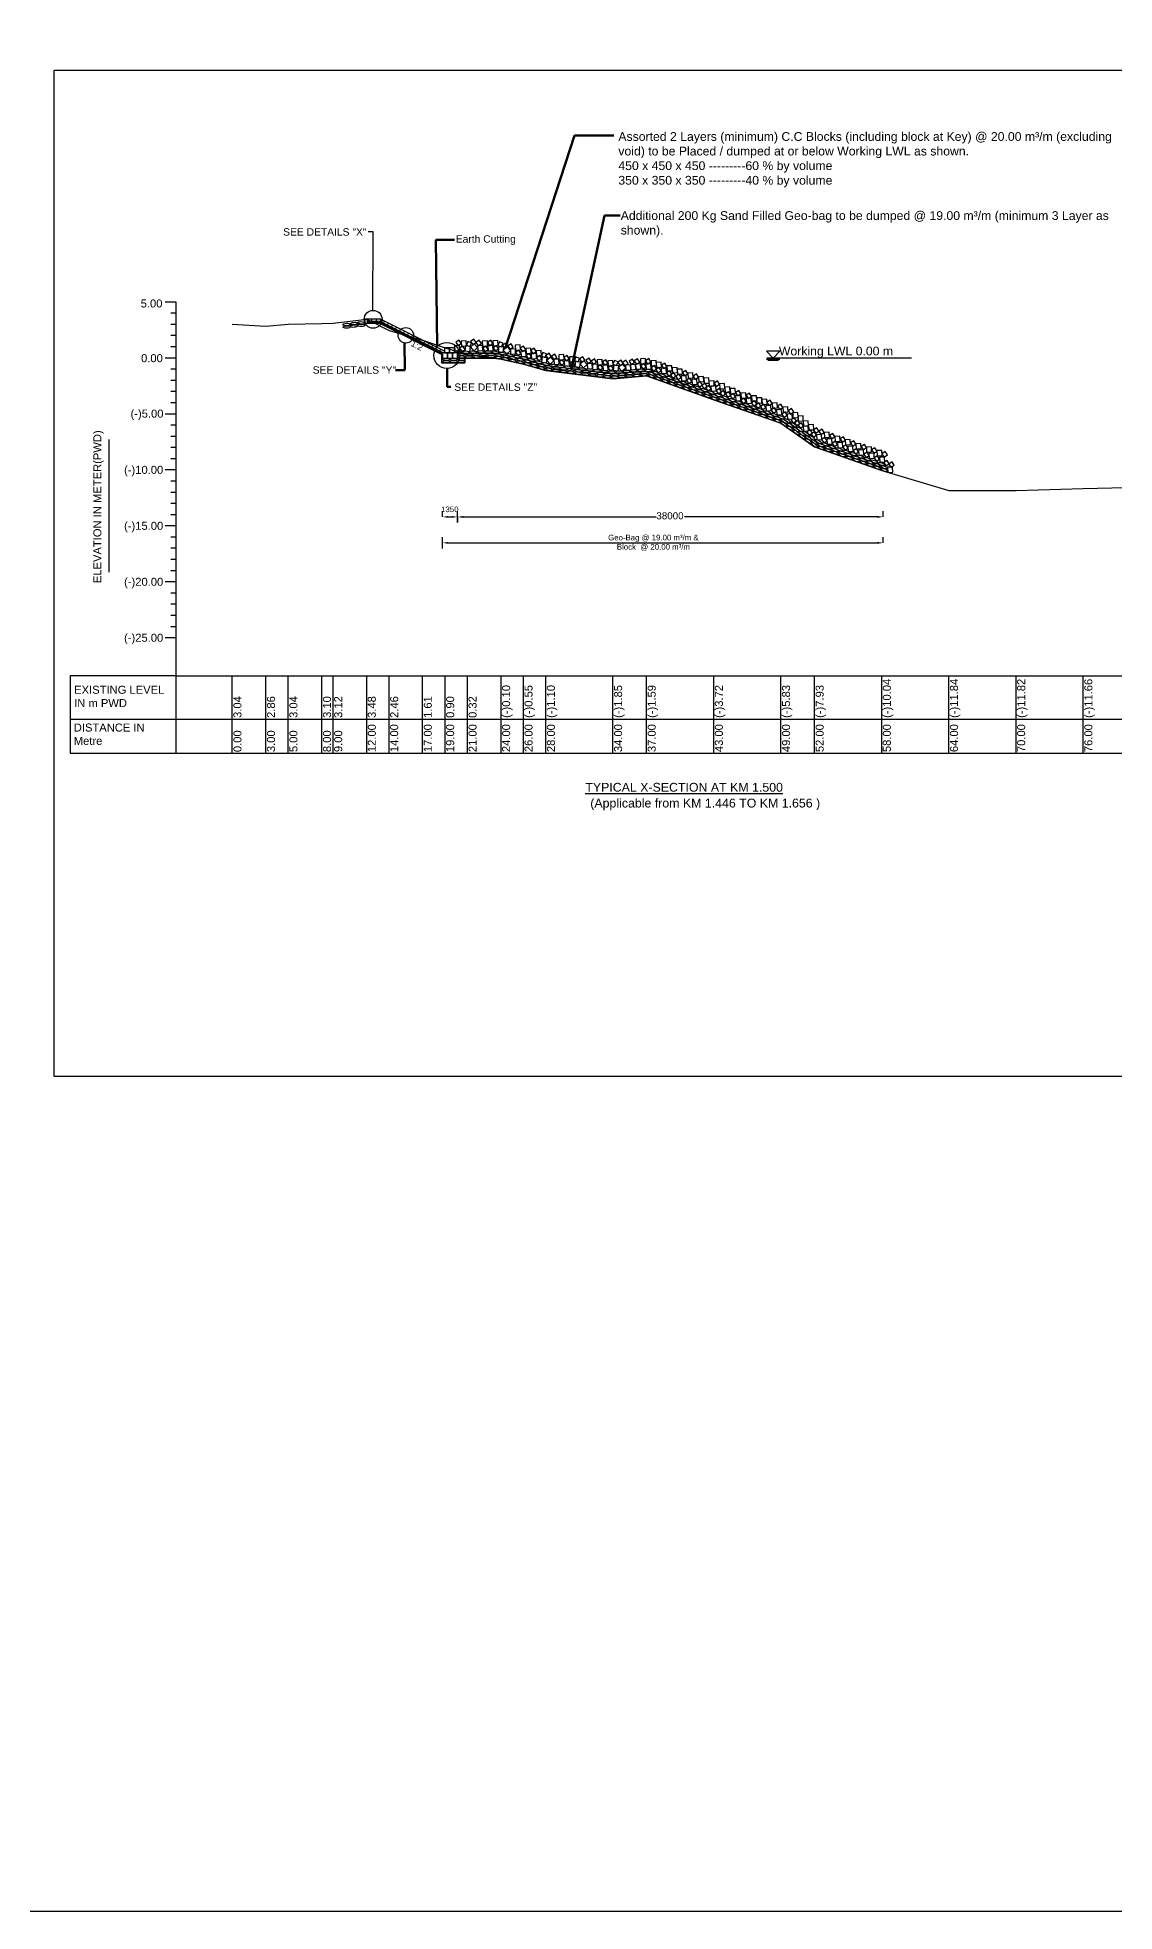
# Model space of a CAD drawing. Header units: inches. Extents: x 89000 to 1304432, y -10828 to 220529.
# Drawn here: x 648121 to 657741, y 64746 to 81487 of the extents above; entities that cross this region are included whole.
import ezdxf

# ---------------------------------------------------------------- set-up
doc = ezdxf.new("R2010")
doc.units = ezdxf.units.IN
doc.header["$LTSCALE"] = 7
doc.header["$MEASUREMENT"] = 0
doc.layers.add('LINE', color=7, linetype='Continuous')
doc.styles.get("Standard").update_dxf_attribs({"font": 'arial.ttf'})
doc.dimstyles.get("Standard").update_dxf_attribs({"dimtxt": 0.18, "dimasz": 0.18, "dimexe": 0.18, "dimexo": 0.0625, "dimgap": 0.09, "dimtad": 0, "dimtih": 1, "dimtoh": 1, "dimdec": 4, "dimzin": 0, "dimdsep": 46, "dimtxsty": 'Standard', "dimcen": 0.09, "dimadec": 0, "dimazin": 0, "dimtfac": 1, "dimtdec": 4, "dimtofl": 0, "dimtmove": 0, "dimatfit": 3, "dimfxl": 1, "dimtolj": 1, "dimtzin": 0, "dimarcsym": 0})

msp = doc.modelspace()

# ---------------------------------------------------------------- linework, layer by layer
at = {"color": 0, "lineweight": -2}
for p, q in [((649361.44797, 79123.78536), (649261.44797, 79123.78536)), ((649361.44797, 79023.78536), (649311.44797, 79023.78536)), ((649361.44797, 75093.40385), (649361.44797, 79123.78536)), ((649361.44797, 78923.78536), (649311.44797, 78923.78536)), ((649361.44797, 78823.78536), (649311.44797, 78823.78536)), ((649361.44797, 78723.78536), (649311.44797, 78723.78536)), ((649361.44797, 78623.78536), (649261.44797, 78623.78536)), ((649361.44797, 78523.78536), (649311.44797, 78523.78536)), ((649361.44797, 78423.78536), (649311.44797, 78423.78536)), ((649361.44797, 78323.78536), (649311.44797, 78323.78536)), ((649361.44797, 78223.78536), (649311.44797, 78223.78536)), ((649361.44797, 78123.78536), (649261.44797, 78123.78536)), ((649361.44797, 78023.78536), (649311.44797, 78023.78536)), ((649361.44797, 77923.78536), (649311.44797, 77923.78536)), ((649361.44797, 77823.78536), (649311.44797, 77823.78536)), ((649361.44797, 77723.78536), (649311.44797, 77723.78536)), ((649361.44797, 77623.78536), (649261.44797, 77623.78536)), ((649361.44797, 77523.78536), (649311.44797, 77523.78536)), ((649361.44797, 77423.78536), (649311.44797, 77423.78536)), ((649361.44797, 77323.78536), (649311.44797, 77323.78536)), ((649361.44797, 77223.78536), (649311.44797, 77223.78536)), ((649361.44797, 77123.78536), (649261.44797, 77123.78536)), ((649361.44797, 77023.78536), (649311.44797, 77023.78536)), ((649361.44797, 76923.78536), (649311.44797, 76923.78536)), ((649361.44797, 76823.78536), (649311.44797, 76823.78536)), ((649361.44797, 76723.78536), (649311.44797, 76723.78536)), ((649361.44797, 76623.78536), (649261.44797, 76623.78536)), ((649361.44797, 76523.78536), (649311.44797, 76523.78536)), ((649361.44797, 76423.78536), (649311.44797, 76423.78536)), ((649361.44797, 76323.78536), (649311.44797, 76323.78536)), ((649361.44797, 76223.78536), (649311.44797, 76223.78536)), ((649361.44797, 76123.78536), (649261.44797, 76123.78536)), ((649361.44797, 75784.48645), (658961.44797, 75784.48645)), ((649861.44797, 75093.40385), (649861.44797, 75784.48645)), ((650161.44797, 75093.40385), (650161.44797, 75784.48645)), ((650361.44797, 75093.40385), (650361.44797, 75784.48645)), ((650661.44797, 75093.40385), (650661.44797, 75784.48645)), ((650761.44797, 75093.40385), (650761.44797, 75784.48645)), ((651061.44797, 75093.40385), (651061.44797, 75784.48645)), ((651261.44797, 75093.40385), (651261.44797, 75784.48645)), ((651561.44797, 75093.40385), (651561.44797, 75784.48645)), ((651761.44797, 75093.40385), (651761.44797, 75784.48645)), ((651961.44797, 75093.40385), (651961.44797, 75784.48645)), ((652261.44797, 75093.40385), (652261.44797, 75784.48645)), ((652461.44797, 75093.40385), (652461.44797, 75784.48645)), ((652661.44797, 75093.40385), (652661.44797, 75784.48645)), ((653261.44797, 75093.40385), (653261.44797, 75784.48645)), ((653561.44797, 75093.40385), (653561.44797, 75784.48645)), ((654161.44797, 75093.40385), (654161.44797, 75784.48645)), ((654761.44797, 75093.40385), (654761.44797, 75784.48645)), ((655061.44797, 75093.40385), (655061.44797, 75784.48645)), ((655661.44797, 75093.40385), (655661.44797, 75784.48645)), ((656261.44797, 75093.40385), (656261.44797, 75784.48645)), ((656861.44797, 75093.40385), (656861.44797, 75784.48645)), ((657461.44797, 75093.40385), (657461.44797, 75784.48645)), ((648413.40501, 75398.78536), (658961.44797, 75398.78536)), ((648413.40501, 75093.40385), (658961.44797, 75093.40385))]:
    msp.add_line(p, q, dxfattribs=at)
at = {"color": 0, "linetype": 'Continuous', "lineweight": -3, "ltscale": 0.5}
for p, q in [((649861.44797, 78927.38536), (650161.44797, 78909.38536)), ((650161.44797, 78909.38536), (650361.44797, 78927.38536)), ((650361.44797, 78927.38536), (650661.44797, 78933.38536)), ((650661.44797, 78933.38536), (650761.44797, 78935.38536)), ((650761.44797, 78935.38536), (651061.44797, 78971.38536)), ((651185.67207, 78971.38536), (651045.67207, 78971.38536)), ((651045.67207, 78971.38536), (651045.67207, 78931.38536)), ((651178.12272, 78931.38536), (651045.67207, 78931.38536)), ((651061.44797, 78971.38536), (651261.44797, 78869.38536)), ((651065.67207, 78971.38536), (651065.67207, 78931.38536)), ((651185.67207, 78951.38536), (651065.67207, 78951.38536)), ((651178.59003, 78941.38536), (651065.67207, 78941.38536)), ((651105.67207, 78971.38536), (651105.67207, 78951.38536)), ((651145.67207, 78971.38536), (651145.67207, 78951.38536)), ((651728.62585, 78656.13379), (651178.12272, 78931.38536)), ((651738.62585, 78661.36745), (651178.59003, 78941.38536)), ((651746.15071, 78668.78536), (651180.95071, 78951.38536)), ((651756.94594, 78685.74843), (651185.67207, 78971.38536)), ((651185.67207, 78971.38536), (651185.67207, 78951.38536)), ((651212.86923, 78935.4261), (651221.8135, 78953.31465)), ((651248.64632, 78917.53756), (651257.59059, 78935.4261)), ((651261.44797, 78869.38536), (651561.44797, 78784.38536)), ((651284.42341, 78899.64901), (651293.36768, 78917.53756)), ((651320.20049, 78881.76047), (651329.14477, 78899.64901)), ((651355.97758, 78863.87193), (651364.92185, 78881.76047)), ((651391.75467, 78845.98338), (651400.69894, 78863.87193)), ((651427.53176, 78828.09484), (651436.47603, 78845.98338)), ((651463.30884, 78810.2063), (651472.25312, 78828.09484)), ((651499.08593, 78792.31775), (651508.0302, 78810.2063)), ((651534.86302, 78774.42921), (651543.80729, 78792.31775)), ((651561.44797, 78784.38536), (651761.44797, 78713.78536)), ((651570.64011, 78756.54066), (651579.58438, 78774.42921)), ((651606.41719, 78738.65212), (651615.36147, 78756.54066)), ((651642.19428, 78720.76358), (651651.13855, 78738.65212)), ((651677.97137, 78702.87503), (651686.91564, 78720.76358)), ((651713.74846, 78684.98649), (651722.69273, 78702.87503)), ((651761.44797, 78713.78536), (651961.44797, 78655.78536)), ((654691.38814, 78623.78536), (654631.38814, 78683.78536)), ((654751.38814, 78683.78536), (654631.38814, 78683.78536)), ((654691.38814, 78623.78536), (654751.38814, 78683.78536)), ((651728.62585, 78579.45889), (651937.86616, 78579.45889)), ((651738.62585, 78623.78536), (652190.0194, 78623.78536)), ((651937.86616, 78623.72912), (651937.86616, 78579.45889)), ((651961.44797, 78655.78536), (652261.44797, 78613.78536)), ((652261.44797, 78613.78536), (652461.44797, 78568.78536)), ((652461.44797, 78568.78536), (652661.44797, 78513.78536)), ((654631.38814, 78613.78536), (654751.38814, 78613.78536)), ((655928.77692, 78623.78536), (654634.31007, 78623.78536)), ((654643.38814, 78603.78536), (654739.38814, 78603.78536)), ((652661.44797, 78513.78536), (653261.44797, 78438.78536)), ((653261.44797, 78438.78536), (653561.44797, 78464.78536)), ((653561.44797, 78464.78536), (654161.44797, 78251.78536)), ((654161.44797, 78251.78536), (654761.44797, 78040.78536)), ((654761.44797, 78040.78536), (655061.44797, 77830.78536)), ((655061.44797, 77830.78536), (655661.44797, 77619.78536)), ((655661.44797, 77619.78536), (656261.44797, 77439.78536)), ((656261.44797, 77439.78536), (656861.44797, 77441.78536)), ((656861.44797, 77441.78536), (657461.44797, 77457.78536)), ((657461.44797, 77457.78536), (658161.44797, 77475.78536))]:
    msp.add_line(p, q, dxfattribs=at)
at = {"color": 0, "lineweight": -3, "ltscale": 0.5}
for p, q in [((651728.62585, 78656.13379), (651728.62585, 78579.45889)), ((651738.62585, 77204.38655), (651738.62585, 77254.38655)), ((651788.62585, 77204.38655), (651823.62585, 77204.38655)), ((651873.62585, 77154.38655), (651873.62585, 77254.38655)), ((651873.62585, 77204.38655), (651873.62585, 77154.38655)), ((651923.62585, 77204.38655), (653647.14797, 77204.38655)), ((655623.62585, 77204.38655), (653900.10374, 77204.38655)), ((655673.62585, 77204.38655), (655673.62585, 77254.38655)), ((651738.62585, 76922.65456), (651738.62585, 77022.65456)), ((655673.62585, 76972.65456), (655673.62585, 77022.65456)), ((651788.62585, 76972.65456), (655623.62585, 76972.65456))]:
    msp.add_line(p, q, dxfattribs=at)
msp.add_lwpolyline([(511349.81128, 94069.37911), (898900.38777, 94069.37911), (898900.38777, 64746.17907), (511349.81128, 64746.17907)], close=True, dxfattribs=at)
at = {"color": 0, "linetype": 'Continuous', "lineweight": -3, "ltscale": 0.5}
for points in [[(651756.94594, 78668.78536), (651801.94594, 78668.78536), (651801.94594, 78713.78536), (651756.94594, 78713.78536)], [(651801.94594, 78668.78536), (651846.94594, 78668.78536), (651846.94594, 78713.78536), (651801.94594, 78713.78536)], [(651738.62585, 78623.78536), (651783.62585, 78623.78536), (651783.62585, 78668.78536), (651738.62585, 78668.78536)], [(651783.62585, 78623.78536), (651828.62585, 78623.78536), (651828.62585, 78668.78536), (651783.62585, 78668.78536)], [(651828.62585, 78623.78536), (651873.62585, 78623.78536), (651873.62585, 78668.78536), (651828.62585, 78668.78536)]]:
    msp.add_lwpolyline(points, close=True, dxfattribs=at)
for points in [[(651848.0751, 78688.50043), (651893.00568, 78690.99913), (651890.50698, 78735.9297), (651845.57641, 78733.43101), (651848.0751, 78688.50043)], [(651876.12646, 78735.12997), (651905.7788, 78753.72402), (651887.18475, 78783.37636), (651857.53241, 78764.78231), (651876.12646, 78735.12997)], [(651910.6073, 78682.7019), (651940.25964, 78701.29596), (651921.66558, 78730.9483), (651892.01324, 78712.35424), (651910.6073, 78682.7019)], [(651907.94179, 78730.20736), (651952.87236, 78732.70605), (651950.37367, 78777.63663), (651905.44309, 78775.13793), (651907.94179, 78730.20736)], [(651989.48223, 78726.42377), (651944.86358, 78732.26976), (651939.01759, 78687.6511), (651983.63624, 78681.80511), (651989.48223, 78726.42377)], [(651952.8506, 78739.60154), (651985.51035, 78727.01819), (651998.0937, 78759.67794), (651965.43395, 78772.26129), (651952.8506, 78739.60154)], [(652052.23277, 78716.81184), (652021.88403, 78750.03765), (651988.65823, 78719.68891), (652019.00697, 78686.46311), (652052.23277, 78716.81184)], [(652008.43313, 78743.26769), (652038.08547, 78761.86174), (652019.49141, 78791.51408), (651989.83908, 78772.92003), (652008.43313, 78743.26769)], [(652056.347, 78734.0156), (652085.99934, 78752.60965), (652067.40528, 78782.26199), (652037.75295, 78763.66794), (652056.347, 78734.0156)], [(652053.91939, 78688.35965), (652098.84997, 78690.85834), (652096.35127, 78735.78892), (652051.4207, 78733.29022), (652053.91939, 78688.35965)], [(652096.94529, 78728.58664), (652141.87587, 78731.08533), (652139.37718, 78776.01591), (652094.4466, 78773.51722), (652096.94529, 78728.58664)], [(652116.21209, 78681.18456), (652145.86443, 78699.77861), (652127.27038, 78729.43095), (652097.61804, 78710.8369), (652116.21209, 78681.18456)], [(652159.11814, 78733.8664), (652188.77048, 78752.46045), (652170.17642, 78782.11279), (652140.52409, 78763.51874), (652159.11814, 78733.8664)], [(652146.75497, 78688.06079), (652191.68554, 78690.55948), (652189.18685, 78735.49006), (652144.25627, 78732.99137), (652146.75497, 78688.06079)], [(652189.89158, 78733.47016), (652234.82215, 78735.96885), (652232.32346, 78780.89943), (652187.39288, 78778.40074), (652189.89158, 78733.47016)], [(652208.71233, 78686.64262), (652238.36467, 78705.23667), (652219.77061, 78734.88901), (652190.11827, 78716.29496), (652208.71233, 78686.64262)], [(652234.41716, 78735.08921), (652267.07691, 78722.50586), (652279.66026, 78755.16561), (652247.00051, 78767.74896), (652234.41716, 78735.08921)], [(652285.44361, 78719.74212), (652240.82495, 78725.58811), (652234.97896, 78680.96945), (652279.59762, 78675.12346), (652285.44361, 78719.74212)], [(652292.2152, 78709.74072), (652321.86754, 78728.33477), (652303.27349, 78757.98711), (652273.62115, 78739.39306), (652292.2152, 78709.74072)], [(652345.49961, 78691.48761), (652315.15087, 78724.71341), (652281.92507, 78694.36467), (652312.27381, 78661.13887), (652345.49961, 78691.48761)], [(652340.85959, 78702.32942), (652370.51193, 78720.92347), (652351.91788, 78750.57581), (652322.26554, 78731.98176), (652340.85959, 78702.32942)], [(652347.09043, 78659.51548), (652392.021, 78662.01418), (652389.52231, 78706.94475), (652344.59173, 78704.44606), (652347.09043, 78659.51548)], [(652389.94867, 78694.53298), (652434.87924, 78697.03168), (652432.38055, 78741.96225), (652387.44997, 78739.46356), (652389.94867, 78694.53298)], [(652409.21547, 78647.1309), (652438.86781, 78665.72495), (652420.27375, 78695.37729), (652390.62142, 78676.78324), (652409.21547, 78647.1309)], [(652452.4114, 78682.37141), (652482.06374, 78700.96547), (652463.46969, 78730.61781), (652433.81735, 78712.02375), (652452.4114, 78682.37141)], [(652440.48671, 78636.88197), (652485.41728, 78639.38067), (652482.91859, 78684.31124), (652437.98801, 78681.81255), (652440.48671, 78636.88197)], [(652484.50786, 78664.51064), (652529.43844, 78667.00934), (652526.93975, 78711.93991), (652482.00917, 78709.44122), (652484.50786, 78664.51064)], [(652546.84435, 78662.59689), (652576.49668, 78681.19094), (652557.90263, 78710.84328), (652528.25029, 78692.24923), (652546.84435, 78662.59689)], [(652578.58509, 78644.10641), (652623.51567, 78646.6051), (652621.01697, 78691.53568), (652576.0864, 78689.03698), (652578.58509, 78644.10641)], [(652503.77466, 78617.10856), (652533.427, 78635.70261), (652514.83295, 78665.35495), (652485.18061, 78646.7609), (652503.77466, 78617.10856)], [(652534.48117, 78616.79128), (652579.41175, 78619.28997), (652576.91305, 78664.22055), (652531.98248, 78661.72185), (652534.48117, 78616.79128)], [(652597.40584, 78597.27887), (652627.05818, 78615.87292), (652608.46413, 78645.52526), (652578.81179, 78626.9312), (652597.40584, 78597.27887)], [(652622.85679, 78641.82991), (652655.51654, 78629.24656), (652668.09989, 78661.90631), (652635.44014, 78674.48966), (652622.85679, 78641.82991)], [(652673.88323, 78626.48282), (652629.26458, 78632.32881), (652623.41859, 78587.71016), (652668.03724, 78581.86417), (652673.88323, 78626.48282)], [(652680.74906, 78617.7009), (652710.4014, 78636.29495), (652691.80735, 78665.94729), (652662.15501, 78647.35324), (652680.74906, 78617.7009)], [(652734.03347, 78599.44779), (652703.68473, 78632.67359), (652670.45893, 78602.32486), (652700.80767, 78569.09905), (652734.03347, 78599.44779)], [(652729.61213, 78610.24215), (652759.26447, 78628.83621), (652740.67041, 78658.48855), (652711.01807, 78639.89449), (652729.61213, 78610.24215)], [(652735.84296, 78567.42822), (652780.77354, 78569.92691), (652778.27484, 78614.85749), (652733.34427, 78612.35879), (652735.84296, 78567.42822)], [(652778.98726, 78607.59046), (652823.91783, 78610.08915), (652821.41914, 78655.01973), (652776.48856, 78652.52103), (652778.98726, 78607.59046)], [(652798.25406, 78560.18838), (652827.9064, 78578.78243), (652809.31234, 78608.43477), (652779.66001, 78589.84071), (652798.25406, 78560.18838)], [(652841.54749, 78598.46485), (652871.19983, 78617.05891), (652852.60578, 78646.71125), (652822.95344, 78628.11719), (652841.54749, 78598.46485)], [(652828.94321, 78552.25632), (652873.87378, 78554.75501), (652871.37509, 78599.68559), (652826.44451, 78597.18689), (652828.94321, 78552.25632)], [(652874.19513, 78588.40074), (652919.12571, 78590.89943), (652916.62701, 78635.83001), (652871.69644, 78633.33131), (652874.19513, 78588.40074)], [(652891.4754, 78541.73242), (652921.12774, 78560.32647), (652902.53369, 78589.97881), (652872.88135, 78571.38476), (652891.4754, 78541.73242)], [(652917.98665, 78600.98639), (652950.6464, 78588.40304), (652963.22975, 78621.06279), (652930.57, 78633.64614), (652917.98665, 78600.98639)], [(652970.35034, 78585.45428), (652925.73168, 78591.30027), (652919.88569, 78546.68161), (652964.50435, 78540.83562), (652970.35034, 78585.45428)], [(652980.88356, 78585.68386), (653010.5359, 78604.27791), (652991.94185, 78633.93025), (652962.28951, 78615.3362), (652980.88356, 78585.68386)], [(653032.11452, 78565.38949), (653001.76578, 78598.61529), (652968.53998, 78568.26656), (652998.88871, 78535.04075), (653032.11452, 78565.38949)], [(653036.68921, 78574.08166), (653066.34155, 78592.67571), (653047.7475, 78622.32805), (653018.09516, 78603.734), (653036.68921, 78574.08166)], [(653034.26161, 78528.42571), (653079.19218, 78530.9244), (653076.69349, 78575.85498), (653031.76291, 78573.35628), (653034.26161, 78528.42571)], [(653084.06095, 78567.53256), (653113.71329, 78586.12661), (653095.11924, 78615.77895), (653065.4669, 78597.1849), (653084.06095, 78567.53256)], [(653079.63269, 78522.39303), (653124.56327, 78524.89172), (653122.06458, 78569.8223), (653077.134, 78567.3236), (653079.63269, 78522.39303)], [(653122.84445, 78563.49796), (653167.77502, 78565.99666), (653165.27633, 78610.92723), (653120.34575, 78608.42854), (653122.84445, 78563.49796)], [(653142.11124, 78516.09588), (653171.76358, 78534.68993), (653153.16953, 78564.34227), (653123.51719, 78545.74822), (653142.11124, 78516.09588)], [(653185.40468, 78559.21236), (653215.05701, 78577.80642), (653196.46296, 78607.45876), (653166.81062, 78588.8647), (653185.40468, 78559.21236)], [(653172.80039, 78513.00383), (653217.73097, 78515.50252), (653215.23227, 78560.4331), (653170.3017, 78557.93441), (653172.80039, 78513.00383)], [(653217.98486, 78554.62411), (653262.91544, 78557.1228), (653260.41675, 78602.05337), (653215.48617, 78599.55468), (653217.98486, 78554.62411)], [(653235.26513, 78507.95579), (653264.91747, 78526.54984), (653246.32342, 78556.20218), (653216.67108, 78537.60813), (653235.26513, 78507.95579)], [(653261.30093, 78569.01506), (653293.96068, 78556.4317), (653306.54403, 78589.09146), (653273.88428, 78601.67481), (653261.30093, 78569.01506)], [(653313.66461, 78553.48294), (653269.04596, 78559.32893), (653263.19997, 78514.71028), (653307.81862, 78508.86429), (653313.66461, 78553.48294)], [(653323.64985, 78556.96245), (653353.30219, 78575.5565), (653334.70813, 78605.20884), (653305.05579, 78586.61479), (653323.64985, 78556.96245)], [(653374.88081, 78536.66808), (653344.53207, 78569.89389), (653311.30626, 78539.54515), (653341.655, 78506.31934), (653374.88081, 78536.66808)], [(653365.95264, 78555.47151), (653395.60498, 78574.06556), (653377.01093, 78603.7179), (653347.35859, 78585.12385), (653365.95264, 78555.47151)], [(653376.32643, 78515.92543), (653421.257, 78518.42412), (653418.75831, 78563.3547), (653373.82773, 78560.856), (653376.32643, 78515.92543)], [(653423.30681, 78564.75581), (653452.95914, 78583.34986), (653434.36509, 78613.0022), (653404.71275, 78594.40815), (653423.30681, 78564.75581)], [(653420.8792, 78519.09986), (653465.80977, 78521.59855), (653463.31108, 78566.52913), (653418.38051, 78564.03043), (653420.8792, 78519.09986)], [(653470.20949, 78568.70411), (653499.86183, 78587.29816), (653481.26777, 78616.9505), (653451.61544, 78598.35645), (653470.20949, 78568.70411)], [(653465.78123, 78523.56458), (653510.71181, 78526.06327), (653508.21311, 78570.99385), (653463.28254, 78568.49516), (653465.78123, 78523.56458)], [(653508.1806, 78572.96129), (653553.11117, 78575.45998), (653550.61248, 78620.39055), (653505.6819, 78617.89186), (653508.1806, 78572.96129)], [(653527.4474, 78525.5592), (653557.09974, 78544.15326), (653538.50568, 78573.80559), (653508.85334, 78555.21154), (653527.4474, 78525.5592)], [(653570.76478, 78570.39138), (653600.41712, 78588.98543), (653581.82307, 78618.63777), (653552.17073, 78600.04372), (653570.76478, 78570.39138)], [(653558.1605, 78524.18285), (653603.09107, 78526.68154), (653600.59238, 78571.61211), (653555.6618, 78569.11342), (653558.1605, 78524.18285)], [(653603.71623, 78554.15311), (653648.6468, 78556.6518), (653646.14811, 78601.58237), (653601.21753, 78599.08368), (653603.71623, 78554.15311)], [(653620.9965, 78507.48478), (653650.64884, 78526.07884), (653632.05478, 78555.73118), (653602.40244, 78537.13712), (653620.9965, 78507.48478)], [(653662.3819, 78492.06932), (653692.03424, 78510.66337), (653673.44019, 78540.31571), (653643.78785, 78521.72166), (653662.3819, 78492.06932)], [(653650.69596, 78538.68917), (653695.62654, 78541.18786), (653693.12784, 78586.11844), (653648.19727, 78583.61975), (653650.69596, 78538.68917)], [(653693.83752, 78484.3934), (653738.76809, 78486.89209), (653736.2694, 78531.82267), (653691.33883, 78529.32397), (653693.83752, 78484.3934)], [(653713.49571, 78530.4142), (653743.14805, 78549.00825), (653724.554, 78578.66059), (653694.90166, 78560.06654), (653713.49571, 78530.4142)], [(653745.33338, 78508.0641), (653790.26396, 78510.56279), (653787.76527, 78555.49337), (653742.83469, 78552.99467), (653745.33338, 78508.0641)], [(653792.26765, 78491.34002), (653837.19822, 78493.83871), (653834.69953, 78538.76928), (653789.76895, 78536.27059), (653792.26765, 78491.34002)], [(653838.06175, 78478.2332), (653882.99232, 78480.7319), (653880.49363, 78525.66247), (653835.56306, 78523.16378), (653838.06175, 78478.2332)], [(653757.41604, 78461.39578), (653787.06838, 78479.98983), (653768.47432, 78509.64217), (653738.82198, 78491.04812), (653757.41604, 78461.39578)], [(653794.19458, 78443.19589), (653823.84692, 78461.78994), (653805.25287, 78491.44228), (653775.60053, 78472.84823), (653794.19458, 78443.19589)], [(653841.48419, 78431.02407), (653871.13653, 78449.61812), (653852.54248, 78479.27046), (653822.89014, 78460.67641), (653841.48419, 78431.02407)], [(653872.93981, 78418.6287), (653917.87039, 78421.12739), (653915.37169, 78466.05796), (653870.44112, 78463.55927), (653872.93981, 78418.6287)], [(653900.57407, 78465.23877), (653930.22641, 78483.83283), (653911.63236, 78513.48517), (653881.98002, 78494.89111), (653900.57407, 78465.23877)], [(653935.9315, 78396.22557), (653965.58384, 78414.81962), (653946.98979, 78444.47196), (653917.33745, 78425.87791), (653935.9315, 78396.22557)], [(653932.71115, 78444.07245), (653977.64172, 78446.57114), (653975.14303, 78491.50172), (653930.21245, 78489.00302), (653932.71115, 78444.07245)], [(653967.13169, 78386.30173), (654012.06226, 78388.80042), (654009.56357, 78433.73099), (653964.63299, 78431.2323), (653967.13169, 78386.30173)], [(653995.74799, 78433.05782), (654025.40033, 78451.65187), (654006.80628, 78481.30421), (653977.15394, 78462.71016), (653995.74799, 78433.05782)], [(654030.42278, 78364.46181), (654060.07512, 78383.05586), (654041.48107, 78412.7082), (654011.82873, 78394.11414), (654030.42278, 78364.46181)], [(654028.49584, 78411.81849), (654073.42642, 78414.31718), (654070.92773, 78459.24776), (654025.99715, 78456.74906), (654028.49584, 78411.81849)], [(654072.94984, 78349.69851), (654102.60218, 78368.29257), (654084.00813, 78397.9449), (654054.35579, 78379.35085), (654072.94984, 78349.69851)], [(654074.65166, 78398.02516), (654119.58224, 78400.52386), (654117.08354, 78445.45443), (654072.15297, 78442.95574), (654074.65166, 78398.02516)], [(654107.50888, 78330.10072), (654137.16122, 78348.69477), (654118.56717, 78378.34711), (654088.91483, 78359.75306), (654107.50888, 78330.10072)], [(654121.24816, 78373.42478), (654166.17874, 78375.92347), (654163.68004, 78420.85405), (654118.74947, 78418.35535), (654121.24816, 78373.42478)], [(654138.32977, 78327.0191), (654183.26034, 78329.5178), (654180.76165, 78374.44837), (654135.83107, 78371.94968), (654138.32977, 78327.0191)], [(654183.38923, 78370.59413), (654213.04157, 78389.18818), (654194.44751, 78418.84052), (654164.79518, 78400.24647), (654183.38923, 78370.59413)], [(654201.53702, 78303.96412), (654231.18936, 78322.55817), (654212.59531, 78352.21051), (654182.94297, 78333.61646), (654201.53702, 78303.96412)], [(654215.53828, 78347.54524), (654260.46885, 78350.04393), (654257.97016, 78394.9745), (654213.03958, 78392.47581), (654215.53828, 78347.54524)], [(654263.84979, 78319.7187), (654308.78036, 78322.21739), (654306.28167, 78367.14797), (654261.3511, 78364.64927), (654263.84979, 78319.7187)], [(654311.02114, 78305.37075), (654355.95172, 78307.86944), (654353.45302, 78352.80001), (654308.52245, 78350.30132), (654311.02114, 78305.37075)], [(654236.45928, 78284.54916), (654266.11162, 78303.14322), (654247.51756, 78332.79555), (654217.86522, 78314.2015), (654236.45928, 78284.54916)], [(654283.60911, 78273.3372), (654313.26145, 78291.93125), (654294.6674, 78321.58359), (654265.01506, 78302.98954), (654283.60911, 78273.3372)], [(654326.83883, 78259.22545), (654356.49117, 78277.8195), (654337.89712, 78307.47184), (654308.24478, 78288.87779), (654326.83883, 78259.22545)], [(654374.29994, 78286.43658), (654403.95227, 78305.03064), (654385.35822, 78334.68297), (654355.70588, 78316.08892), (654374.29994, 78286.43658)], [(654358.96511, 78240.94249), (654403.89568, 78243.44118), (654401.39699, 78288.37175), (654356.46641, 78285.87306), (654358.96511, 78240.94249)], [(654422.35201, 78217.81449), (654452.00435, 78236.40854), (654433.41029, 78266.06088), (654403.75795, 78247.46683), (654422.35201, 78217.81449)], [(654406.60467, 78264.09691), (654451.53525, 78266.59561), (654449.03656, 78311.52618), (654404.10598, 78309.02749), (654406.60467, 78264.09691)], [(654468.53972, 78262.69329), (654498.19206, 78281.28734), (654479.598, 78310.93968), (654449.94566, 78292.34563), (654468.53972, 78262.69329)], [(654453.10908, 78216.6047), (654498.03965, 78219.10339), (654495.54096, 78264.03396), (654450.61039, 78261.53527), (654453.10908, 78216.6047)], [(654516.28041, 78193.80002), (654545.93275, 78212.39408), (654527.3387, 78242.04642), (654497.68636, 78223.45236), (654516.28041, 78193.80002)], [(654500.68877, 78239.96772), (654545.61934, 78242.46641), (654543.12065, 78287.39699), (654498.19007, 78284.89829), (654500.68877, 78239.96772)], [(654551.47811, 78174.48415), (654581.13045, 78193.0782), (654562.5364, 78222.73054), (654532.88406, 78204.13649), (654551.47811, 78174.48415)], [(654547.15596, 78221.97121), (654592.08654, 78224.4699), (654589.58784, 78269.40047), (654544.65727, 78266.90178), (654547.15596, 78221.97121)], [(654597.78569, 78162.38013), (654627.43803, 78180.97418), (654608.84397, 78210.62652), (654579.19163, 78192.03247), (654597.78569, 78162.38013)], [(654592.56683, 78209.73528), (654637.4974, 78212.23397), (654634.99871, 78257.16454), (654590.06814, 78254.66585), (654592.56683, 78209.73528)], [(654629.78023, 78152.44617), (654674.7108, 78154.94486), (654672.21211, 78199.87544), (654627.28153, 78197.37675), (654629.78023, 78152.44617)], [(654654.60011, 78199.05625), (654684.25245, 78217.6503), (654665.6584, 78247.30264), (654636.00606, 78228.70859), (654654.60011, 78199.05625)], [(654686.27966, 78176.99112), (654731.21024, 78179.48981), (654728.71154, 78224.42039), (654683.78097, 78221.92169), (654686.27966, 78176.99112)], [(654749.64229, 78163.30833), (654779.29463, 78181.90238), (654760.70058, 78211.55472), (654731.04824, 78192.96067), (654749.64229, 78163.30833)], [(654781.94703, 78140.96866), (654826.8776, 78143.46735), (654824.37891, 78188.39792), (654779.44834, 78185.89923), (654781.94703, 78140.96866)], [(654692.96353, 78130.05869), (654722.61587, 78148.65274), (654704.02182, 78178.30508), (654674.36948, 78159.71103), (654692.96353, 78130.05869)], [(654724.31941, 78116.90684), (654769.24999, 78119.40554), (654766.75129, 78164.33611), (654721.82072, 78161.83742), (654724.31941, 78116.90684)], [(654787.70631, 78093.77885), (654817.35865, 78112.3729), (654798.7646, 78142.02524), (654769.11226, 78123.43119), (654787.70631, 78093.77885)], [(654819.43345, 78077.13304), (654864.36402, 78079.63174), (654861.86533, 78124.56231), (654816.93475, 78122.06362), (654819.43345, 78077.13304)], [(654845.48687, 78123.22163), (654875.13921, 78141.81569), (654856.54515, 78171.46803), (654826.89282, 78152.87397), (654845.48687, 78123.22163)], [(654870.29337, 78041.82312), (654899.9457, 78060.41717), (654881.35165, 78090.06951), (654851.69931, 78071.47545), (654870.29337, 78041.82312)], [(654868.98919, 78089.41968), (654913.91976, 78091.91838), (654911.42107, 78136.84895), (654866.49049, 78134.35026), (654868.98919, 78089.41968)], [(654900.32938, 78019.24274), (654929.98172, 78037.83679), (654911.38766, 78067.48913), (654881.73532, 78048.89507), (654900.32938, 78019.24274)], [(654916.31866, 78059.87745), (654961.24923, 78062.37615), (654958.75054, 78107.30672), (654913.81997, 78104.80803), (654916.31866, 78059.87745)], [(654932.5411, 77997.85103), (654962.19344, 78016.44508), (654943.59939, 78046.09742), (654913.94705, 78027.50337), (654932.5411, 77997.85103)], [(654962.76318, 78016.20773), (655007.69376, 78018.70643), (655005.19507, 78063.637), (654960.26449, 78061.13831), (654962.76318, 78016.20773)], [(654963.52594, 77970.28417), (655008.45651, 77972.78286), (655005.95782, 78017.71343), (654961.02725, 78015.21474), (654963.52594, 77970.28417)], [(655009.89733, 77981.17803), (655054.8279, 77983.67672), (655052.32921, 78028.60729), (655007.39863, 78026.1086), (655009.89733, 77981.17803)], [(655012.60514, 77933.95878), (655042.25748, 77952.55283), (655023.66342, 77982.20517), (654994.01108, 77963.61112), (655012.60514, 77933.95878)], [(655050.06228, 77916.33216), (655079.71462, 77934.92621), (655061.12057, 77964.57855), (655031.46823, 77945.9845), (655050.06228, 77916.33216)], [(655069.48749, 77951.76198), (655099.13983, 77970.35603), (655080.54577, 78000.00837), (655050.89343, 77981.41432), (655069.48749, 77951.76198)], [(655082.08088, 77894.13288), (655127.01145, 77896.63158), (655124.51276, 77941.56215), (655079.58219, 77939.06346), (655082.08088, 77894.13288)], [(655117.72714, 77940.94113), (655147.37948, 77959.53518), (655128.78543, 77989.18752), (655099.13309, 77970.59346), (655117.72714, 77940.94113)], [(655143.69532, 77866.08727), (655173.34766, 77884.68132), (655154.75361, 77914.33366), (655125.10127, 77895.73961), (655143.69532, 77866.08727)], [(655149.90969, 77914.90748), (655194.84026, 77917.40617), (655192.34157, 77962.33675), (655147.411, 77959.83805), (655149.90969, 77914.90748)], [(655174.64401, 77855.61586), (655219.57458, 77858.11456), (655217.07589, 77903.04513), (655172.14532, 77900.54644), (655174.64401, 77855.61586)], [(655212.62561, 77902.76307), (655242.27795, 77921.35713), (655223.68389, 77951.00947), (655194.03156, 77932.41541), (655212.62561, 77902.76307)], [(655238.03091, 77832.48787), (655267.68325, 77851.08192), (655249.0892, 77880.73426), (655219.43686, 77862.14021), (655238.03091, 77832.48787)], [(655244.97825, 77879.28135), (655289.90883, 77881.78004), (655287.41013, 77926.71062), (655242.47956, 77924.21192), (655244.97825, 77879.28135)], [(655268.56044, 77822.78305), (655313.49101, 77825.28175), (655310.99232, 77870.21232), (655266.06174, 77867.71363), (655268.56044, 77822.78305)], [(655308.50611, 77870.85329), (655338.15845, 77889.44735), (655319.5644, 77919.09969), (655289.91206, 77900.50563), (655308.50611, 77870.85329)], [(655331.52817, 77799.71242), (655361.18051, 77818.30648), (655342.58646, 77847.95881), (655312.93412, 77829.36476), (655331.52817, 77799.71242)], [(655337.74254, 77848.53263), (655382.67312, 77851.03133), (655380.17442, 77895.9619), (655335.24385, 77893.46321), (655337.74254, 77848.53263)], [(655400.45846, 77836.38823), (655430.1108, 77854.98228), (655411.51675, 77884.63462), (655381.86441, 77866.04057), (655400.45846, 77836.38823)], [(655432.81111, 77812.9065), (655477.74168, 77815.4052), (655475.24299, 77860.33577), (655430.31241, 77857.83708), (655432.81111, 77812.9065)], [(655496.33897, 77804.47845), (655525.99131, 77823.0725), (655507.39725, 77852.72484), (655477.74491, 77834.13079), (655496.33897, 77804.47845)], [(655362.47687, 77789.24102), (655407.40744, 77791.73971), (655404.90875, 77836.67029), (655359.97817, 77834.17159), (655362.47687, 77789.24102)], [(655425.86376, 77766.11303), (655455.5161, 77784.70708), (655436.92205, 77814.35942), (655407.26971, 77795.76537), (655425.86376, 77766.11303)], [(655456.39329, 77756.40821), (655501.32387, 77758.9069), (655498.82517, 77803.83748), (655453.8946, 77801.33878), (655456.39329, 77756.40821)], [(655519.8281, 77735.47567), (655549.48044, 77754.06973), (655530.88638, 77783.72207), (655501.23404, 77765.12801), (655519.8281, 77735.47567)], [(655526.77544, 77782.26915), (655571.70601, 77784.76785), (655569.20732, 77829.69842), (655524.27674, 77827.19973), (655526.77544, 77782.26915)], [(655550.35762, 77725.77086), (655595.2882, 77728.26955), (655592.78951, 77773.20013), (655547.85893, 77770.70143), (655550.35762, 77725.77086)], [(655590.3033, 77773.8411), (655619.95564, 77792.43515), (655601.36159, 77822.08749), (655571.70925, 77803.49344), (655590.3033, 77773.8411)], [(655613.32536, 77702.70023), (655642.9777, 77721.29428), (655624.38365, 77750.94662), (655594.73131, 77732.35257), (655613.32536, 77702.70023)], [(655619.53973, 77751.52044), (655664.4703, 77754.01913), (655661.97161, 77798.94971), (655617.04104, 77796.45101), (655619.53973, 77751.52044)], [(655644.27405, 77692.22882), (655689.20463, 77694.72752), (655686.70593, 77739.65809), (655641.77536, 77737.1594), (655644.27405, 77692.22882)], [(655682.25565, 77739.37603), (655711.90799, 77757.97009), (655693.31394, 77787.62243), (655663.6616, 77769.02837), (655682.25565, 77739.37603)], [(655698.67889, 77660.12604), (655728.33123, 77678.72009), (655709.73718, 77708.37243), (655680.08484, 77689.77838), (655698.67889, 77660.12604)], [(655743.94444, 77647.41183), (655773.59678, 77666.00588), (655755.00273, 77695.65822), (655725.35039, 77677.06417), (655743.94444, 77647.41183)], [(655716.42994, 77602.44444), (655761.36051, 77604.94313), (655758.86182, 77649.8737), (655713.93125, 77647.37501), (655716.42994, 77602.44444)]]:
    msp.add_lwpolyline(points, dxfattribs=at)
at = {"color": 0, "lineweight": -3, "ltscale": 0.5}
msp.add_lwpolyline([(649361.44797, 75784.48645), (648413.40501, 75784.48645), (648413.40501, 75093.40385)], dxfattribs=at)
at = {"color": 0, "linetype": 'Continuous', "lineweight": -3, "ltscale": 0.5}
for centre, radius in [((651118.82249, 78969.77649), 79.73647), ((651411.44797, 78826.88536), 68.91404), ((651777.28476, 78647.05086), 116.13597)]:
    msp.add_circle(centre, radius, dxfattribs=at)
for centre, major_axis in [((650882.11796, 78923.35776), (-33.22856, -1.76394)), ((650882.93231, 78901.19524), (-33.22856, -1.76394)), ((650947.36302, 78931.39103), (-33.06962, -3.69449)), ((650948.17737, 78909.22852), (-33.06962, -3.69449)), ((651012.33483, 78916.30137), (-33.26735, 0.72971)), ((651012.47585, 78938.09592), (-33.26735, 0.72971)), ((651879.62225, 78679.36514), (33.26605, -0.78676)), ((651945.83114, 78675.9502), (33.26605, -0.78676)), ((652012.5131, 78676.38191), (33.26605, -0.78676)), ((652080.17374, 78679.06272), (33.26605, -0.78676)), ((652146.29981, 78676.79027), (33.26605, -0.78676)), ((652210.7135, 78675.14989), (32.69933, -6.16464)), ((651772.37976, 78590.93243), (33.24721, -1.36831)), ((651772.43108, 78612.94119), (33.24721, -1.36831)), ((651838.46975, 78590.709), (33.24721, -1.36831)), ((651838.52107, 78612.71776), (33.24721, -1.36831)), ((651904.13603, 78591.07548), (-33.26735, 0.72971)), ((651904.63648, 78613.08424), (-33.26735, 0.72971)), ((651906.73759, 78655.87011), (33.26605, -0.78676)), ((651906.73759, 78634.08702), (33.26605, -0.78676)), ((651973.42553, 78655.4384), (33.26605, -0.78676)), ((651973.42553, 78633.65531), (33.26605, -0.78676)), ((652040.10749, 78655.87011), (33.26605, -0.78676)), ((652040.10749, 78634.08702), (33.26605, -0.78676)), ((652107.28909, 78655.56768), (33.26605, -0.78676)), ((652107.28909, 78633.78459), (33.26605, -0.78676)), ((652172.9338, 78635.15082), (33.26605, -0.78676)), ((652173.36493, 78656.18695), (33.26605, -0.78676)), ((652238.80853, 78627.87855), (32.69933, -6.16464)), ((652239.23966, 78650.01499), (32.69933, -6.16464)), ((652275.41, 78663.97773), (32.31333, -7.9434)), ((652303.75652, 78615.58001), (32.31333, -7.9434)), ((652304.12776, 78637.90418), (32.31333, -7.9434)), ((652340.56987, 78649.91366), (32.31333, -7.9434)), ((652368.04216, 78601.1822), (32.31333, -7.9434)), ((652368.97626, 78623.78536), (32.31333, -7.9434)), ((652404.73575, 78636.18333), (32.31333, -7.9434)), ((652432.39965, 78586.88347), (32.31333, -7.9434)), ((652433.5134, 78609.66653), (32.31333, -7.9434)), ((652469.02139, 78623.78536), (32.31333, -7.9434)), ((652496.31405, 78571.19241), (32.31333, -7.9434)), ((652497.79904, 78594.35093), (32.31333, -7.9434)), ((652532.93579, 78605.55734), (32.31333, -7.9434)), ((652559.47397, 78553.26945), (32.31333, -7.9434)), ((652560.97094, 78575.3016), (32.31333, -7.9434)), ((652595.72446, 78586.50801), (32.31333, -7.9434)), ((652623.38837, 78535.71153), (32.31333, -7.9434)), ((652626.37032, 78557.37343), (32.31333, -7.9434)), ((652660.01011, 78571.19241), (32.31333, -7.9434)), ((652688.04526, 78522.26801), (32.31333, -7.9434)), ((652690.28471, 78544.67561), (32.31333, -7.9434)), ((652725.13405, 78558.10349), (33.01724, -4.13655)), ((652753.30093, 78513.24135), (33.13088, -3.09733)), ((652755.58829, 78534.95018), (33.13088, -3.09733)), ((652791.2879, 78550.3075), (33.13088, -3.09733)), ((652818.99971, 78504.85088), (33.13088, -3.09733)), ((652821.19126, 78527.10726), (33.13088, -3.09733)), ((652857.21421, 78542.36028), (33.13088, -3.09733)), ((652886.63855, 78519.04532), (33.13088, -3.09733)), ((652922.62557, 78534.41307), (33.13088, -3.09733)), ((652951.61878, 78509.60669), (33.13088, -3.09733)), ((652987.91717, 78525.3864), (33.13088, -3.09733)), ((653053.54409, 78517.47569), (33.13088, -3.09733)), ((653118.99138, 78509.857), (33.13088, -3.09733)), ((653381.13979, 78504.78309), (33.26319, 0.8996)), ((653446.51523, 78509.75271), (33.26319, 0.8996)), ((653511.97449, 78514.89962), (33.26319, 0.8996)), ((653577.7383, 78512.23796), (32.71253, -6.09419)), ((652884.26736, 78497.27391), (33.13088, -3.09733)), ((652949.8823, 78488.71135), (33.13088, -3.09733)), ((653016.14394, 78480.14359), (33.13088, -3.09733)), ((653017.78461, 78502.06101), (33.13088, -3.09733)), ((653081.08824, 78472.23809), (33.13088, -3.09733)), ((653083.47141, 78493.88956), (33.13088, -3.09733)), ((653146.36787, 78464.33259), (33.13088, -3.09733)), ((653149.15821, 78485.80155), (33.13088, -3.09733)), ((653184.86979, 78501.89935), (33.13088, -3.09733)), ((653211.86306, 78455.97341), (33.13088, -3.09733)), ((653214.84501, 78477.36936), (33.13088, -3.09733)), ((653250.38893, 78497.19569), (33.13088, -3.09733)), ((653277.53788, 78452.709), (33.13088, -3.09733)), ((653280.79527, 78474.40741), (33.13088, -3.09733)), ((653315.8961, 78498.50979), (33.26319, 0.8996)), ((653341.23671, 78457.05807), (33.26319, 0.8996)), ((653343.70371, 78479.46046), (33.26319, 0.8996)), ((653407.60613, 78463.5556), (33.26319, 0.8996)), ((653410.07312, 78485.73375), (33.26319, 0.8996)), ((653473.01748, 78468.2019), (33.26319, 0.8996)), ((653475.53239, 78490.37485), (33.26319, 0.8996)), ((653538.36896, 78473.95373), (33.26319, 0.8996)), ((653541.00362, 78495.746), (33.26319, 0.8996)), ((653602.63395, 78462.11588), (31.07577, -11.89728)), ((653605.59395, 78484.59628), (31.07577, -11.89728)), ((653640.58615, 78491.95536), (31.07577, -11.89728)), ((653664.92154, 78439.80146), (31.07577, -11.89728)), ((653667.78383, 78462.13152), (31.07577, -11.89728)), ((653703.5444, 78469.8391), (31.07577, -11.89728)), ((653727.6283, 78417.36709), (31.07577, -11.89728)), ((653730.5864, 78439.39991), (31.07577, -11.89728)), ((653766.34697, 78447.10749), (31.07577, -11.89728)), ((653790.34704, 78394.89623), (31.07577, -11.89728)), ((653792.88597, 78417.16371), (31.07577, -11.89728)), ((653828.64655, 78424.87129), (31.07577, -11.89728)), ((653853.3532, 78372.53487), (31.07577, -11.89728)), ((653855.18554, 78395.17783), (31.07577, -11.89728)), ((653890.94612, 78402.8854), (31.07577, -11.89728)), ((653916.35936, 78350.17873), (31.07577, -11.89728)), ((653917.42524, 78373.04071), (31.07577, -11.89728)), ((653953.18581, 78380.74829), (31.07577, -11.89728)), ((653980.1799, 78351.39901), (31.07577, -11.89728)), ((654015.94048, 78359.10658), (31.07577, -11.89728)), ((654078.03646, 78336.68787), (31.07577, -11.89728)), ((653978.92241, 78328.73519), (31.07577, -11.89728)), ((654041.01839, 78306.37384), (31.07577, -11.89728)), ((654042.93456, 78329.02201), (31.07577, -11.89728)), ((654103.23413, 78283.91861), (31.07577, -11.89728)), ((654105.49761, 78306.34255), (31.07577, -11.89728)), ((654140.59951, 78314.0084), (31.07577, -11.89728)), ((654166.12053, 78261.91187), (31.07577, -11.89728)), ((654167.6894, 78284.06463), (31.07577, -11.89728)), ((654202.79129, 78291.73049), (31.07577, -11.89728)), ((654228.99496, 78239.58702), (31.07577, -11.89728)), ((654230.15664, 78262.33949), (31.07577, -11.89728)), ((654265.25853, 78270.00534), (31.07577, -11.89728)), ((654291.88136, 78216.93884), (31.07577, -11.89728)), ((654292.9113, 78239.51401), (31.07577, -11.89728)), ((654328.0132, 78247.17986), (31.07577, -11.89728)), ((654353.80968, 78195.77169), (31.07577, -11.89728)), ((654355.65399, 78218.33643), (31.07577, -11.89728)), ((654390.75589, 78226.00228), (31.07577, -11.89728)), ((654416.39668, 78174.18214), (31.07577, -11.89728)), ((654418.18111, 78196.53306), (31.07577, -11.89728)), ((654453.283, 78204.19892), (31.07577, -11.89728)), ((654481.09147, 78174.59933), (31.07577, -11.89728)), ((654516.19336, 78182.26518), (31.07577, -11.89728)), ((654479.7741, 78151.99809), (31.07577, -11.89728)), ((654542.08565, 78129.24562), (31.07577, -11.89728)), ((654543.04373, 78151.9668), (31.07577, -11.89728)), ((654578.14563, 78159.63265), (31.07577, -11.89728)), ((654605.01995, 78107.11893), (31.07577, -11.89728)), ((654605.51097, 78130.13736), (31.07577, -11.89728)), ((654640.61286, 78137.80322), (31.07577, -11.89728)), ((654666.85246, 78085.28428), (31.07577, -11.89728)), ((654668.28959, 78107.68735), (31.07577, -11.89728)), ((654703.39148, 78115.35321), (31.07577, -11.89728)), ((654729.53527, 78086.661), (31.07577, -11.89728)), ((654729.64305, 78063.41312), (31.07577, -11.89728)), ((654764.63716, 78094.32686), (31.07577, -11.89728)), ((654788.60902, 78034.83237), (27.89757, -18.13765)), ((654789.31561, 78060.48953), (27.89757, -18.13765)), ((654822.53726, 78062.73713), (27.89757, -18.13765)), ((654842.98043, 78023.20843), (27.89757, -18.13765)), ((654842.98043, 77997.08194), (27.89757, -18.13765)), ((654876.89669, 78025.84194), (27.89757, -18.13765)), ((654897.44194, 77985.38877), (26.59621, -19.99726)), ((654897.44194, 77959.26228), (26.59621, -19.99726)), ((654930.04084, 77987.03666), (26.59621, -19.99726)), ((654951.60976, 77947.31501), (26.59621, -19.99726)), ((654951.60976, 77921.18852), (26.59621, -19.99726)), ((654984.20865, 77948.96291), (26.59621, -19.99726)), ((655006.07697, 77909.40292), (26.59621, -19.99726)), ((655006.07697, 77883.27643), (26.59621, -19.99726)), ((655038.67587, 77911.05082), (26.59621, -19.99726)), ((655060.55617, 77873.15958), (26.59621, -19.99726)), ((655061.03521, 77846.34473), (26.59621, -19.99726)), ((655095.14039, 77876.85777), (28.9265, -16.44709)), ((655118.58715, 77845.09755), (31.57285, -10.50733)), ((655156.28785, 77852.18978), (31.57285, -10.50733)), ((655219.23413, 77830.23518), (31.57285, -10.50733)), ((655120.25182, 77821.51592), (31.57285, -10.50733)), ((655181.53343, 77823.14296), (31.57285, -10.50733)), ((655183.19811, 77799.56132), (31.57285, -10.50733)), ((655244.41983, 77800.75031), (31.57285, -10.50733)), ((655246.08451, 77777.16868), (31.57285, -10.50733)), ((655282.12053, 77807.84253), (31.57285, -10.50733)), ((655307.2224, 77779.19726), (31.57285, -10.50733)), ((655308.88708, 77755.61563), (31.57285, -10.50733)), ((655344.9231, 77786.28948), (31.57285, -10.50733)), ((655370.0609, 77756.90892), (31.57285, -10.50733)), ((655371.72557, 77733.32728), (31.57285, -10.50733)), ((655407.64184, 77765.00239), (31.57285, -10.50733)), ((655432.49221, 77734.70922), (31.57285, -10.50733)), ((655434.15688, 77711.12759), (31.57285, -10.50733)), ((655470.07315, 77742.8027), (31.57285, -10.50733)), ((655495.22292, 77713.14574), (31.57285, -10.50733)), ((655496.8876, 77689.56411), (31.57285, -10.50733)), ((655532.80386, 77721.23922), (31.57285, -10.50733)), ((655558.25303, 77690.71659), (31.57285, -10.50733)), ((655559.91771, 77667.13496), (31.57285, -10.50733)), ((655595.83398, 77698.81007), (31.57285, -10.50733)), ((655620.62446, 77668.25615), (31.57285, -10.50733)), ((655658.20541, 77676.34963), (31.57285, -10.50733)), ((655622.28914, 77644.67452), (31.57285, -10.50733)), ((655683.48691, 77647.54791), (31.57285, -10.50733)), ((655684.50488, 77624.40433), (31.57285, -10.50733))]:
    msp.add_ellipse(centre, major_axis=major_axis, ratio=0.3297157707, dxfattribs=at)
for points in [[(651788.62585, 77212.71989), (651788.62585, 77196.05322), (651738.62585, 77204.38655)], [(651823.62585, 77212.71989), (651823.62585, 77196.05322), (651873.62585, 77204.38655)], [(651923.62585, 77212.71989), (651923.62585, 77196.05322), (651873.62585, 77204.38655)], [(655623.62585, 77212.71989), (655623.62585, 77196.05322), (655673.62585, 77204.38655)], [(651788.62585, 76980.9879), (651788.62585, 76964.32123), (651738.62585, 76972.65456)], [(655623.62585, 76980.9879), (655623.62585, 76964.32123), (655673.62585, 76972.65456)]]:
    msp.add_solid(points, dxfattribs=at)
at = {"layer": 'LINE', "color": 0, "linetype": 'ByBlock', "lineweight": -3, "ltscale": 0.5}
msp.add_lwpolyline([(648269.14384, 81194.07283), (661324.14604, 81194.07283), (661324.14604, 72204.29916), (648269.14384, 72204.29916)], close=True, dxfattribs=at)

# ---------------------------------------------------------------- texts
at = {"color": 0, "linetype": 'Continuous', "lineweight": -3, "ltscale": 0.5}
msp.add_text('1:2', height=55, rotation=333.148158475, dxfattribs=at).set_placement((651450.83451, 78734.91238))
at = {"color": 0, "lineweight": -2}
msp.add_text('ELEVATION IN METER(PWD)', height=71.5, rotation=90, dxfattribs=at).set_placement((648691.92014, 76612.83419))
at = {"color": 0, "lineweight": -2, "char_height": 71.5, "attachment_point": 1}
for s, insert, width in [('5.00', (649043.24074, 79147.01738), 200), ('0.00', (649046.55591, 78658.29804), 200), ('(-)5.00', (648952.5766, 78162.87388), 200), ('(-)10.00', (648894.781, 77660.75482), 200), ('(-)15.00', (648894.781, 77160.75482), 200), ('(-)20.00', (648894.781, 76660.75482), 200), ('(-)25.00', (648894.781, 76160.75482), 200), ('EXISTING LEVEL IN m PWD', (648449.01313, 75696.05123), 882.203068), ('DISTANCE IN Metre', (648445.55123, 75358.55687), 693.1606491)]:
    msp.add_mtext(s, dxfattribs=dict(at, insert=insert, width=width))
at = {"color": 0, "linetype": 'Continuous', "lineweight": -3, "ltscale": 0.5, "attachment_point": 1}
for s, insert, char_height, width in [('Working LWL 0.00 m', (654743.16116, 78725.47918), 78.1767752, 3004.4003391), ('\\A1;38000', (653648.84728, 77245.92959), 62.54142, 2403.5202713)]:
    msp.add_mtext(s, dxfattribs=dict(at, insert=insert, char_height=char_height, width=width))
at = {"color": 0, "linetype": 'Continuous', "lineweight": -3, "ltscale": 0.5}
for s, insert, char_height, attachment_point in [('SEE DETAILS "Y"', (651324.31521, 78549.83185), 65.8288233, 3), ('SEE DETAILS "Z"', (652584.24446, 78396.5861), 65.8288233, 3), ('\\A1;1350', (651804.28538, 77271.92375), 50, 5), ('\\A1;Geo-Bag @ 19.00 m³/m &\\PBlock  @ 20.00 m³/m', (653622.29916, 76973.17626), 50, 5)]:
    msp.add_mtext(s, dxfattribs=dict(at, insert=insert, char_height=char_height, attachment_point=attachment_point))
at = {"color": 0, "lineweight": -2, "char_height": 71.5, "width": 215, "attachment_point": 1, "rotation": 90}
for s, insert in [('(-)0.10', (652271.44797, 75408.78536)), ('(-)0.55', (652471.44797, 75408.78536)), ('(-)1.10', (652671.44797, 75408.78536)), ('(-)1.85', (653271.44797, 75408.78536)), ('(-)1.59', (653571.44797, 75408.78536)), ('(-)3.72', (654171.44797, 75408.78536)), ('(-)5.83', (654771.44797, 75408.78536)), ('(-)7.93', (655071.44797, 75408.78536)), ('(-)10.04', (655671.44797, 75408.78536)), ('(-)11.84', (656271.44797, 75408.78536)), ('(-)11.82', (656871.44797, 75408.78536)), ('(-)11.66', (657471.44797, 75408.78536)), ('3.04', (649871.44797, 75408.78536)), ('2.86', (650171.44797, 75408.78536)), ('3.04', (650371.44797, 75408.78536)), ('3.10', (650671.44797, 75408.78536)), ('3.12', (650771.44797, 75408.78536)), ('3.48', (651071.44797, 75408.78536)), ('2.46', (651271.44797, 75408.78536)), ('1.61', (651571.44797, 75408.78536)), ('0.90', (651771.44797, 75408.78536)), ('0.32', (651971.44797, 75408.78536)), ('12.00', (651071.44797, 75103.40385)), ('14.00', (651271.44797, 75103.40385)), ('17.00', (651571.44797, 75103.40385)), ('19.00', (651771.44797, 75103.40385)), ('21.00', (651971.44797, 75103.40385)), ('24.00', (652271.44797, 75103.40385)), ('26.00', (652471.44797, 75103.40385)), ('28.00', (652671.44797, 75103.40385)), ('34.00', (653271.44797, 75103.40385)), ('37.00', (653571.44797, 75103.40385)), ('43.00', (654171.44797, 75103.40385)), ('49.00', (654771.44797, 75103.40385)), ('52.00', (655071.44797, 75103.40385)), ('58.00', (655671.44797, 75103.40385)), ('64.00', (656271.44797, 75103.40385)), ('70.00', (656871.44797, 75103.40385)), ('76.00', (657471.44797, 75103.40385)), ('0.00', (649871.44797, 75103.40385)), ('3.00', (650171.44797, 75103.40385)), ('5.00', (650371.44797, 75103.40385)), ('8.00', (650671.44797, 75103.40385)), ('9.00', (650771.44797, 75103.40385))]:
    msp.add_mtext(s, dxfattribs=dict(at, insert=insert))
at = {"char_height": 78.947585, "attachment_point": 1}
for s, insert in [('{\\LTYPICAL X-SECTION AT KM 1.500}', (653014.38476, 74828.63331)), ('(Applicable from KM 1.446 TO KM 1.656 )', (653058.58123, 74687.4914))]:
    msp.add_mtext(s, dxfattribs=dict(at, insert=insert))
at = {"layer": 'LINE', "color": 7, "lineweight": 13, "ltscale": 0.5, "insert": (653309.36306, 80641.8338), "char_height": 78.1767752, "width": 4631.6140718, "attachment_point": 1}
msp.add_mtext('Assorted 2 Layers (minimum) C.C Blocks (including block at Key) @ 20.00 {\\C0;m³/m} (excluding void) to be Placed / dumped at or below Working LWL as shown. \\P450 x 450 x 450 ---------60 % by volume\\P350 x 350 x 350 ---------40 % by volume', dxfattribs=at)
at = {"layer": 'LINE', "color": 0, "linetype": 'ByBlock', "lineweight": -3, "ltscale": 0.5, "insert": (653330.30945, 79935.46439), "char_height": 78.1767752, "width": 4433.4308903, "attachment_point": 1}
msp.add_mtext('Additional 200 Kg Sand Filled Geo-bag to be dumped @ 19.00 m³/m ({\\C7;minimum} 3 Layer as shown).', dxfattribs=at)
at = {"layer": 'LINE', "color": 0, "linetype": 'ByBlock', "lineweight": -3, "ltscale": 0.5, "char_height": 65.8288233, "attachment_point": 1}
for s, insert in [('SEE DETAILS "X"', (650315.45554, 79783.36022)), ('Earth Cutting', (651857.17388, 79720.46173))]:
    msp.add_mtext(s, dxfattribs=dict(at, insert=insert))

# ---------------------------------------------------------------- leaders
at = {"color": 0, "linetype": 'Continuous', "lineweight": -3, "ltscale": 0.5}
for points, override in [([(652298.53797, 78709.53904), (652917.40311, 80612.87317), (653269.30037, 80612.70978)], {"dimtxt": 0.9, "dimasz": 0.7, "dimclrd": 7, "dimclre": 7, "dimclrt": 7, "dimlwd": 65535, "dimlwe": 65535}), ([(652886.63855, 78519.04532), (653186.39705, 79896.54647), (653324.91244, 79896.54647)], {"dimtxt": 0.9, "dimasz": 0.7, "dimclrd": 7, "dimclre": 7, "dimclrt": 7, "dimlwd": 65535, "dimlwe": 65535}), ([(651117.08124, 79051.34539), (651120.00481, 79750.70399), (651073.98987, 79750.70399)], {"dimfxl": 0.15, "dimfxlon": 1}), ([(651690.9185, 78732.67966), (651679.93932, 79679.90518), (651844.45876, 79679.90518)], {"dimtxt": 0.9, "dimasz": 0.7, "dimclrd": 7, "dimclre": 7, "dimclrt": 7, "dimlwd": 65535, "dimlwe": 65535}), ([(651400.81385, 78758.79674), (651402.51019, 78514.33167), (651318.94671, 78514.33167)], {"dimtxt": 0.9, "dimasz": 0.7, "dimclrd": 7, "dimclre": 7, "dimclrt": 7, "dimlwd": 65535, "dimlwe": 65535}), ([(651780.72365, 78534.3228), (651780.72365, 78365.00928), (651812.99504, 78365.00928)], {"dimtxt": 0.9, "dimasz": 0.7, "dimclrd": 7, "dimclre": 7, "dimclrt": 7, "dimlwd": 65535, "dimlwe": 65535}), ([(648758.43191, 77895.84721), (648758.43191, 76710.15255)], {"dimasz": 1, "dimgap": 0.09, "dimtad": 0, "dimfxl": 0.15, "dimfxlon": 1})]:
    msp.add_leader(points, dimstyle='Standard', override=override, dxfattribs=at)

doc.saveas('drawing.dxf')
